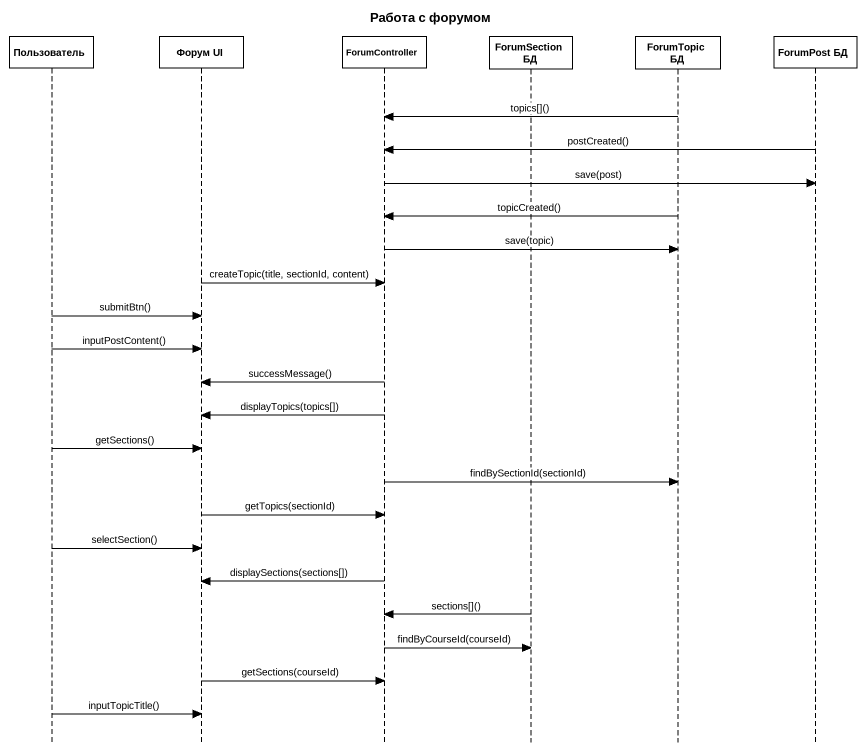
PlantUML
@startuml
title Работа с форумом
hide footbox
participant Пользователь
participant "Форум UI" as Форум_UI
participant ForumController
participant "ForumSection БД" as ForumSection_БД
participant "ForumTopic БД" as ForumTopic_БД
participant "ForumPost БД" as ForumPost_БД

ForumTopic_БД -> ForumController : topics[]()
ForumPost_БД -> ForumController : postCreated()
ForumController -> ForumPost_БД : save(post)
ForumTopic_БД -> ForumController : topicCreated()
ForumController -> ForumTopic_БД : save(topic)
Форум_UI -> ForumController : createTopic(title, sectionId, content)
Пользователь -> Форум_UI : submitBtn()
Пользователь -> Форум_UI : inputPostContent()
ForumController -> Форум_UI : successMessage()
ForumController -> Форум_UI : displayTopics(topics[])
Пользователь -> Форум_UI : getSections()
ForumController -> ForumTopic_БД : findBySectionId(sectionId)
Форум_UI -> ForumController : getTopics(sectionId)
Пользователь -> Форум_UI : selectSection()
ForumController -> Форум_UI : displaySections(sections[])
ForumSection_БД -> ForumController : sections[]()
ForumController -> ForumSection_БД : findByCourseId(courseId)
Форум_UI -> ForumController : getSections(courseId)
Пользователь -> Форум_UI : inputTopicTitle()
@enduml
